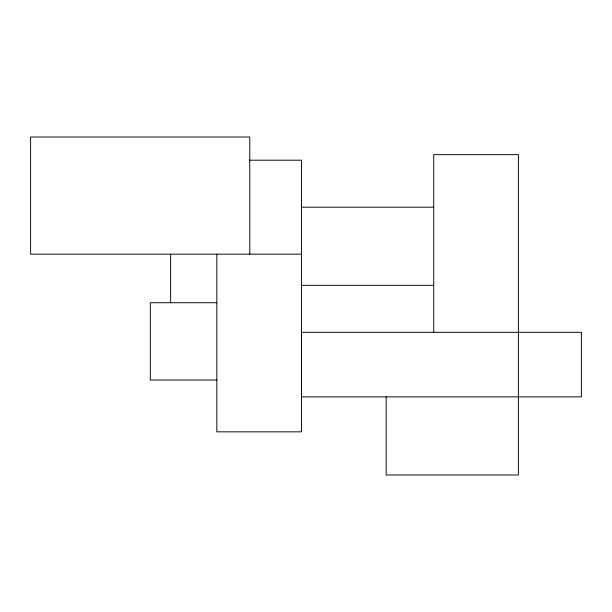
<?xml version="1.0" encoding="UTF-8"?>
<svg xmlns="http://www.w3.org/2000/svg" width="612" height="612" viewBox="0 0 612 612"><rect width="100%" height="100%" fill="white"/><g stroke="black" fill="none" stroke-linecap="round" stroke-linejoin="round"><path stroke-width="0.92" d="M249.765 160.206L301.509 160.206L301.509 431.835L216.832 431.835L216.832 254.156M301.509 207.185L433.724 207.185M301.509 254.156L30.6 254.156L30.6 137.004L249.765 137.004L249.765 254.156M301.509 285.314L433.724 285.314M216.832 302.726L150.33 302.726L150.33 380.021L216.832 380.021M433.724 332.324L433.724 154.645L518.402 154.645L518.402 474.996L386.187 474.996L386.187 396.859M170.626 254.156L170.626 302.726M301.509 332.324L301.509 396.859L581.4 396.859L581.4 332.324L301.509 332.324"/></g></svg>
